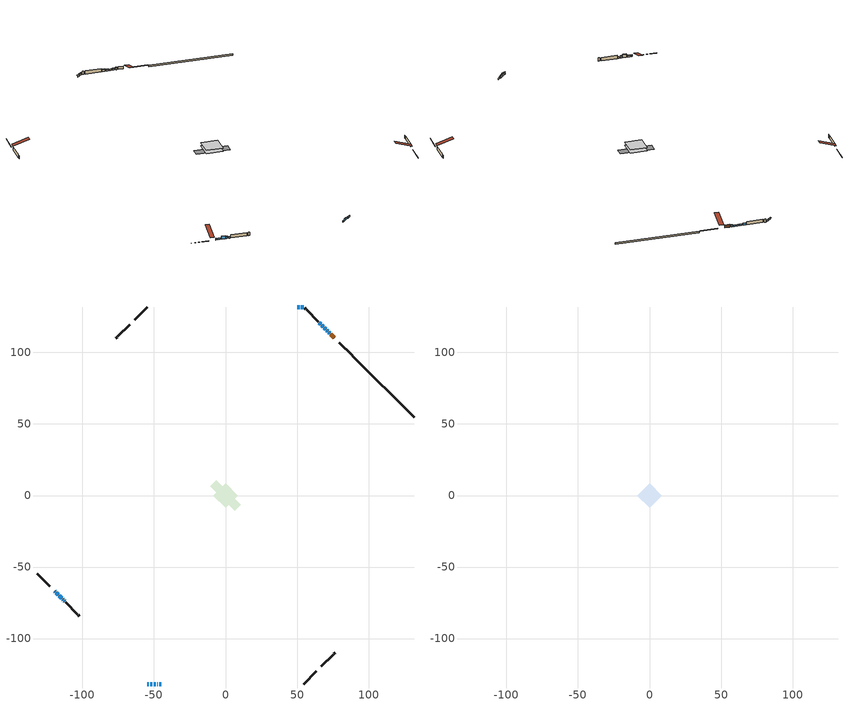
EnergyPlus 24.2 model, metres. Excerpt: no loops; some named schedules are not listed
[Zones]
conditioned space
 floor adiabatic (Floor2 construction): -8.37,0 0,8.37 8.37,0 0,-8.37 z0.59
 floor adiabatic (AdiabaticFloorConstruction): -8.65,0 0,8.65 8.65,0 0,-8.65 z0.59
 floor foundation (Slab1 construction): -10.67,6.61 -6.61,10.67 10.67,-6.61 6.61,-10.67 z-0.61
 wall outside (RimJoist1 construction): 54.57,-131.74 63.49,-122.82 / -131.74,-54.57 -122.82,-63.49 / -54.57,131.74 -63.49,122.82 / 88.41,97.9 79.49,106.83 z0.59:0.89
 wall outside (AdiabaticWallConstruction 1): 75.95,110.36 73.5,112.81 z0.59:2.62
 wall outside (AdiabaticWallConstruction): -119.28,-67.03 -118.9,-67.41 / 54.57,131.74 52.74,131.74 / 51.81,131.74 49.98,131.74 / -112.72,-73.6 -112.24,-74.07 / -46.28,-131.74 -44.92,-131.74 / 70.06,116.25 69.1,117.21 z0.59:1.81; 72.85,113.47 72.23,114.08 / -113.91,-72.4 -113.37,-72.94 z0.59:2.12; -54.57,-131.74 -53.65,-131.74 / -47.82,-131.74 -47.21,-131.74 z0.59:1.51; -118.24,-68.07 -116.95,-69.36 z0.59:1.61; -116.29,-70.02 -114.57,-71.74 z0.59:2.88; -52.73,-131.74 -51.2,-131.74 z0.59:2.42; -50.27,-131.74 -48.75,-131.74 / 66.71,119.6 65.42,120.9 z0.59:2.11; 71.58,114.73 70.72,115.6 z0.59:1.56; 68.44,117.87 67.36,118.95 z0.59:1.66
 wall outside (Wall1 construction): 67.03,-119.28 75.15,-111.16 / -111.58,-74.73 -103.46,-82.85 / -67.03,119.28 -75.15,111.16 / 64.76,121.55 56.64,129.67 z0.59:3.03
 wall outside (Wall2 construction): 75.81,-110.51 76.56,-109.75 / -102.8,-83.51 -102.05,-84.26 / -75.81,110.51 -76.56,109.75 / 55.98,130.33 55.23,131.09 z0.59:3.03
 wall foundation (FoundationWall1 construction): 131.74,54.57 89.07,97.24 z-0.61:0.59
 window (WindowConstruction 13): -119.28,-67.03 -118.9,-67.41 z0.59:1.81
 window (WindowConstruction 2): 72.85,113.47 72.24,114.08 z0.59:2.11
 window (WindowConstruction 3): -54.57,-131.74 -53.65,-131.74 z0.59:1.5
 window (WindowConstruction 4): -118.24,-68.07 -116.95,-69.36 z0.59:1.6
 window (WindowConstruction 5): -116.29,-70.02 -114.57,-71.74 z0.59:2.88
 window (WindowConstruction 6): -52.73,-131.74 -51.2,-131.74 z0.59:2.42
 window (WindowConstruction 7): -113.91,-72.4 -113.37,-72.94 z0.59:2.11
 window (WindowConstruction 8): -50.27,-131.74 -48.75,-131.74 z0.59:2.11
 window (WindowConstruction 9): 71.58,114.73 70.72,115.6 z0.59:1.56
 window (WindowConstruction 10): -47.82,-131.74 -47.21,-131.74 z0.59:1.5
 window (WindowConstruction 11): 54.57,131.74 52.74,131.74 z0.59:1.81
 window (WindowConstruction 12): 51.81,131.74 49.98,131.74 z0.59:1.81
 window (WindowConstruction 14): -112.71,-73.6 -112.24,-74.07 z0.59:1.81
 window (WindowConstruction 15): -46.28,-131.74 -44.92,-131.74 z0.59:1.81
 window (WindowConstruction 16): 70.06,116.25 69.1,117.21 z0.59:1.81
 window (WindowConstruction): 68.44,117.87 67.37,118.95 z0.59:1.66
 window (WindowConstruction 1): 66.71,119.6 65.42,120.9 z0.59:2.11
 door (Door): 75.95,110.36 73.5,112.81 z0.59:2.62
 ceiling adiabatic (AdiabaticFloorConstruction): 0,-8.65 8.65,0 0,8.65 -8.65,0 z0.59
attic - vented
 floor to conditioned space (Floor1 construction Reversed): -8.65,0 0,8.65 8.65,0 0,-8.65 z3.03
 roof outside (Roof1 construction): 66.37,-119.94,3.03 57.95,-111.52,7 55.73,-113.74,7 64.15,-122.16,3.03; -119.94,-66.37,3.03 -111.52,-57.95,7 -113.74,-55.73,7 -122.16,-64.15,3.03; -66.37,119.94,3.03 -57.95,111.52,7 -55.73,113.74,7 -64.15,122.16,3.03; 76.61,109.7,3.03 68.19,101.28,7 70.41,99.06,7 78.83,107.48,3.03
shading: 72.13,114.18 72.95,113.36 73.38,113.79 72.56,114.61 z2.26; -53.05,-131.74 -55.18,-131.74 -55.18,-132.35 -53.05,-132.35 z2.11; -116.84,-69.47 -118.35,-67.96 -118.78,-68.39 -117.27,-69.9 z1.75; -114.46,-71.85 -116.4,-69.91 -116.83,-70.34 -114.89,-72.28 z3.03; -51.05,-131.74 -52.88,-131.74 -52.88,-132.35 -51.05,-132.35 z2.57; -113.27,-73.05 -114.02,-72.3 -114.45,-72.73 -113.7,-73.48 z2.26; -48.6,-131.74 -50.42,-131.74 -50.42,-132.35 -48.6,-132.35 z2.26; 70.61,115.7 71.68,114.63 72.11,115.06 71.04,116.13 z1.71; -47.06,-131.74 -47.97,-131.74 -47.97,-132.35 -47.06,-132.35 z1.65; 52.59,131.74 54.72,131.74 54.72,132.35 52.59,132.35 z1.96; 49.83,131.74 51.96,131.74 51.96,132.35 49.83,132.35 z1.96; 67.26,119.05 68.55,117.76 68.98,118.19 67.69,119.48 z1.81; 65.31,121 66.81,119.5 67.25,119.93 65.74,121.43 z2.26
[Building]
Building 1: Terrain=Suburbs
[Site:Location]
Comox AP_BC: Latitude {deg}=49.72; Longitude {deg}=-124.9; Time Zone {hr}=-8; Elevation {m}=26; Keep Site Location Information=Yes
[Site:GroundTemperature:Shallow]
7.68431, 6.60511, 6.51868, 7.03082, 9.08677, 11.1331, 12.9072, 14.0311, 14.1265, 13.2125, 11.4836, 9.50004
[Site:WaterMainsTemperature]
Calculation Method=Schedule; Temperature Schedule=mains temperature schedule
[Material] Roughness=Rough; Thermal Absorptance=0.9
Name | Thickness {m} | Conductivity {W/m-K} | Density {kg/m3} | Specific Heat {J/kg-K} | Solar Absorptance | Visible Absorptance
asphalt or fiberglass shingles | 0.00635 | 0.162714 | 1121.4 | 1465.45 | 0.4 | 0.4
ceiling loosefill ins | 0.169333 | 0.0480833 | 16.02 | 1046.75 | 0.7 | 0.7
ceiling stud and cavity | 0.1397 | 0.163919 | 65.682 | 1177.47 | 0.7 | 0.7
concrete 4.0 in. | 0.1016 | 1.803125 | 2242.8 | 837.4 | 0.7 | 0.7
concrete 8.0 in. | 0.2032 | 1.803125 | 2242.8 | 837.4 | 0.7 | 0.7
door material | 0.04445 | 0.053851 | 512.64 | 1214.23 | 0.7 | 0.7
exterior vertical ins | 0.0181876 | 0.029427 | 32.04 | 1214.23 | 0.7 | 0.7
floor covering | 0.0127 | 9.015625 | 54.468 | 1339.84 | 0.6 | 0.6
floor covering 1 | 0.0127 | 0.0433444 | 54.468 | 1339.84 | 0.6 | 0.6
floor rigid ins; wall rigid ins 1 | 0.512978 | 0.029427 | 32.04 | 1214.23 | 0.7 | 0.7
floor stud and cavity | 0.0889 | 0.340671 | 50.32683 | 1063.81 | 0.7 | 0.7
floor stud and cavity 1 | 0.1397 | 1.75129 | 37.0049 | 1207.88 | 0.7 | 0.7
furniture material conditioned space 1 | 0.1524 | 0.115458 | 640.8 | 1214.23 | 0.6 | 0.6
gypsum board | 0.0127 | 0.160291 | 801 | 837.4 | 0.6 | 0.6
gypsum board 1 | 0.0127 | 0.160291 | 801 | 837.4 | 0.7 | 0.7
osb sheathing 0.5 in. | 0.0127 | 0.115458 | 512.64 | 1214.23 | 0.7 | 0.7
osb sheathing 0.75 in. | 0.01905 | 0.115458 | 512.64 | 1214.23 | 0.7 | 0.7
rim joist stud and cavity | 0.0508 | 0.104357 | 50.32683 | 1063.81 | 0.6 | 0.6
wall rigid ins | 0.051816 | 0.029427 | 32.04 | 1214.23 | 0.7 | 0.7
wall stud and cavity | 0.1397 | 0.212138 | 139.0536 | 1170.24 | 0.7 | 0.7
wall stud and cavity 1 | 0.1397 | 0.286428 | 139.0536 | 1170.24 | 0.7 | 0.7
wall stud and cavity 2 | 0.0889 | 0.380278 | 52.3479 | 1209.89 | 0.7 | 0.7
wall stud and cavity 3 | 0.0889 | 0.391764 | 83.0341 | 1211.67 | 0.7 | 0.7
wood siding | 0.0254 | 0.102417 | 544.68 | 1172.36 | 0.4 | 0.4
wood siding 1; wood siding 2; wood siding 3 | 0.0254 | 0.102417 | 544.68 | 1172.36 | 0.7 | 0.7
[WindowMaterial:SimpleGlazingSystem]
Name | U-Factor {W/m2-K} | Solar Heat Gain Coefficient
WindowMaterial | 2.2553 | 0.54
WindowMaterial 1 | 2.28596 | 0.53
WindowMaterial 10 | 2.51365 | 0.43
WindowMaterial 11 | 2.19795 | 0.58
WindowMaterial 12 | 3.95416 | 0.61
WindowMaterial 13 | 5.67175 | 0.55
WindowMaterial 14 | 4.09157 | 0.66
WindowMaterial 15 | 4.15402 | 0.66
WindowMaterial 2 | 2.092343 | 0.61
WindowMaterial 3 | 2.14969 | 0.59
WindowMaterial 4 | 2.04465 | 0.63
WindowMaterial 5 | 1.922003 | 0.66
WindowMaterial 6 | 2.10313 | 0.61
WindowMaterial 7 | 2.11903 | 0.61
WindowMaterial 8 | 2.0049 | 0.64
WindowMaterial 9 | 2.33139 | 0.51
[Construction]
AdiabaticFloorConstruction: floor stud and cavity 1, floor rigid ins, osb sheathing 0.75 in., floor covering 1
AdiabaticWallConstruction: wood siding 2, wall rigid ins 1, wall stud and cavity 2, gypsum board
AdiabaticWallConstruction 1: wood siding 3, wall rigid ins 1, wall stud and cavity 2, gypsum board
Door: door material
Floor1 construction Reversed: gypsum board, ceiling stud and cavity, ceiling loosefill ins
Floor2 construction: floor stud and cavity, floor covering
FoundationWall1 construction: concrete 8.0 in., gypsum board 1
furniture construction conditioned space 1: furniture material conditioned space 1
PartitionWallConstruction: gypsum board, wall stud and cavity 3, gypsum board
RimJoist1 construction: wood siding 1, rim joist stud and cavity
Roof1 construction: asphalt or fiberglass shingles
Slab1 construction: concrete 4.0 in.
Wall1 construction: wood siding, wall rigid ins, osb sheathing 0.5 in., wall stud and cavity, gypsum board
Wall2 construction: wood siding, wall rigid ins, osb sheathing 0.5 in., wall stud and cavity 1, gypsum board
WindowConstruction: WindowMaterial
WindowConstruction 1: WindowMaterial 1
WindowConstruction 10: WindowMaterial 10
WindowConstruction 11: WindowMaterial 11
WindowConstruction 12: WindowMaterial 12
WindowConstruction 13: WindowMaterial 13
WindowConstruction 14: WindowMaterial 14
WindowConstruction 15; WindowConstruction 16: WindowMaterial 15
WindowConstruction 2: WindowMaterial 2
WindowConstruction 3: WindowMaterial 3
WindowConstruction 4: WindowMaterial 4
WindowConstruction 5: WindowMaterial 5
WindowConstruction 6: WindowMaterial 6
WindowConstruction 7: WindowMaterial 7
WindowConstruction 8: WindowMaterial 8
WindowConstruction 9: WindowMaterial 9
[Zone] Multiplier=1; Part of Total Floor Area=Yes
Name | Volume {m3}
attic - vented | 96.4085
conditioned space | 629.5
[Space]
Name | Zone | Volume {m3}
attic - vented 1 | attic - vented | 96.4085
conditioned space 1 | conditioned space | 629.5
[ZoneInfiltration:EffectiveLeakageArea]
infil attic - vented 1: Zone or Space=attic - vented 1; Schedule=Always On Discrete; Effective Air Leakage Area {cm2}=6410.14; Stack Coefficient=0.000276112; Wind Coefficient=1.1227e-05
[ZoneMixing]
whole house fan mix: Zone or Space=attic - vented; Schedule=Always On Continuous; Design Flow Rate Calculation Method=Flow/Zone; Design Flow Rate {m3/s}=0; Source Zone or Space=conditioned space
[SurfaceProperty:ExposedFoundationPerimeter]
Slab1: Exposed Perimeter Calculation Method=TotalExposedPerimeter; Total Exposed Perimeter {m}=60.351
[InternalMass] Zone or ZoneList=conditioned space; Space or SpaceList=conditioned space 1
Name | Construction | Surface Area {m2}
furniture mass conditioned space 1 | furniture construction conditioned space 1 | 171.992
partition wall mass | PartitionWallConstruction | 289.79
[Lights]
interior lighting: Zone or ZoneList or Space or SpaceList=conditioned space 1; Schedule=interior lighting schedule; Design Level Calculation Method=LightingLevel; Lighting Level {W}=343.2; Return Air Fraction=0; Fraction Radiant=0.6; Fraction Visible=0.2; Fraction Replaceable=1
[People]
occupants: Zone or ZoneList or Space or SpaceList=conditioned space 1; Number of People Schedule=occupants schedule; Number of People Calculation Method=People; Number of People=3; Fraction Radiant=0.314171; Sensible Heat Fraction=0.56303; Activity Level Schedule=occupants activity schedule; Carbon Dioxide Generation Rate {m3/s-W}=0; Enable ASHRAE 55 Comfort Warnings=No; Mean Radiant Temperature Calculation Type=EnclosureAveraged
[ElectricEquipment] Zone or ZoneList or Space or SpaceList=conditioned space 1; Design Level Calculation Method=EquipmentLevel
Name | Schedule | Design Level {W} | Fraction Latent | Fraction Radiant | Fraction Lost
clothes dryer | clothes dryer schedule | 140.772 | 0.015 | 0.081 | 0.85
clothes washer | clothes washer schedule | 32.1985 | 0.03 | 0.162 | 0.7
cooking range | cooking range schedule | 215.147 | 0.08 | 0.432 | 0.2
dishwasher | dishwasher schedule | 66.8632 | 0.3 | 0.18 | 0.4
fridge | fridge schedule | 72.9452 | 0 | 0.6 | 0
mech vent bath fan 0 | mech vent bath fan 0 schedule | 50.2 | 0 | 0 | 1
mech vent bath fan 1 | mech vent bath fan 1 schedule | 50.2 | 0 | 0 | 1
mech vent house fan | mech vent house fan schedule | 0 | 0 | 0 | 1
mech vent house fan cfis | mech vent house fan cfis schedule | 0 | 0 | 0 | 0
mech vent range fan 0 | mech vent range fan 0 schedule | 57 | 0 | 0 | 1
misc plug loads | misc plug loads schedule | 494.7 | 0.045 | 0.513 | 0.1
whole house fan | Always On Discrete | 0 | 0 | 0 | 1
[OtherEquipment] Zone or ZoneList or Space or SpaceList=conditioned space 1; Design Level Calculation Method=EquipmentLevel
Name | Fuel Type | Schedule | Design Level {W} | Fraction Latent | Fraction Radiant | Fraction Lost
clothes dryer 1 | Electricity | clothes dryer schedule | 0 | 0.015 | 0.081 | 0.85
cooking range 1 | Electricity | cooking range schedule | 0 | 0.08 | 0.432 | 0.2
general water use latent | None | general water use schedule | 62.594 | 1 | 0 | 0
general water use sensible | None | general water use schedule | -61.6891 | 0 | 0.6 | 0
mech vent house fan latent load | None | Always On Discrete | 0 | 1 | 0 | 0
mech vent house fan sensible load | None | Always On Discrete | 0 | 0 | 0 | 0
water heater energy adjustment1 | Electricity | Always On Discrete | 0.01 | 0 | 0 | 1
[ZoneInfiltration:DesignFlowRate] Zone or ZoneList or Space or SpaceList=conditioned space 1; Schedule=Always On Discrete; Design Flow Rate Calculation Method=Flow/Zone; Design Flow Rate {m3/s}=0
infil flow; natural vent flow; whole house fan flow
[ZoneControl:Thermostat]
conditioned space Thermostat: Zone or ZoneList=conditioned space; Control Type Schedule=conditioned space Thermostat Schedule; Control 1=conditioned space temperature setpoint; Temperature Difference Between Cutout And Setpoint {deltaC}=0
[ThermostatSetpoint:DualSetpoint]
conditioned space temperature setpoint: Heating Setpoint Temperature Schedule=heating setpoint; Cooling Setpoint Temperature Schedule=cooling setpoint
[Zone equipment]
conditioned space: electric baseboard
[Foundation:Kiva]
Foundation Kiva 1: Initial Indoor Air Temperature {C}=18; Wall Height Above Grade {m}=0.590001; Wall Depth Below Slab {m}=0.2032; Custom Block Material Name 1=exterior vertical ins; Custom Block Depth 1 {m}=1.2; Custom Block X Position 1 {m}=0.2159; Custom Block Z Position 1 {m}=0
[Foundation:Kiva:Settings]
Soil Conductivity {W/m-K}=0.849921; Soil Density {kg/m3}=1842.3; Soil Specific Heat {J/kg-K}=418.7; Ground Solar Absorptivity=0.9; Ground Thermal Absorptivity=0.9; Ground Surface Roughness {m}=0.03; Far-Field Width {m}=40; Deep-Ground Boundary Condition=ZeroFlux; Deep-Ground Depth {m}=40; Minimum Cell Dimension {m}=0.2; Maximum Cell Growth Coefficient=3; Simulation Timestep=Timestep
[Exterior:Lights]
exterior lighting: Schedule=exterior lighting schedule; Design Level {W}=75.6
[EnergyManagementSystem:Sensor] Output:Variable or Output:Meter Index Key=conditioned space
Name | Output:Variable or Output:Meter
conditioned_space_clg_unmet_s | Zone Cooling Setpoint Not Met Time
conditioned_space_htg_unmet_s | Zone Heating Setpoint Not Met Time
fridge_tin_s; tin_s; tin_s_1 | Zone Mean Air Temperature
tout_s | Zone Outdoor Air Drybulb Temperature
win_s | Zone Air Humidity Ratio
[Schedule:Constant]
Name | Hourly Value
Always On Continuous; mech vent house fan schedule; mech vent house fan cfis schedule; Always On Discrete | 1
occupants activity schedule | 117.228
fridge schedule | 0
[Schedule:Week:Daily]
interior lighting schedule Week Rule - Jan1-Jan27: interior lighting schedule day, interior lighting schedule day, interior lighting schedule day, interior lighting schedule day, interior lighting schedule day, interior lighting schedule day, interior lighting schedule day, interior lighting schedule default day, interior lighting schedule default day, interior lighting schedule default day, interior lighting schedule default day, interior lighting schedule default day
interior lighting schedule Week Rule - Jan28-Feb3: interior lighting schedule day, interior lighting schedule day, interior lighting schedule day, interior lighting schedule day, interior lighting schedule day 1, interior lighting schedule day 1, interior lighting schedule day 1, interior lighting schedule default day, interior lighting schedule default day, interior lighting schedule default day, interior lighting schedule default day, interior lighting schedule default day
interior lighting schedule Week Rule - Feb4-Feb24: interior lighting schedule day 1, interior lighting schedule day 1, interior lighting schedule day 1, interior lighting schedule day 1, interior lighting schedule day 1, interior lighting schedule day 1, interior lighting schedule day 1, interior lighting schedule default day, interior lighting schedule default day, interior lighting schedule default day, interior lighting schedule default day, interior lighting schedule default day
interior lighting schedule Week Rule - Feb25-Mar3: interior lighting schedule day 1, interior lighting schedule day 1, interior lighting schedule day 1, interior lighting schedule day 1, interior lighting schedule day 2, interior lighting schedule day 2, interior lighting schedule day 2, interior lighting schedule default day, interior lighting schedule default day, interior lighting schedule default day, interior lighting schedule default day, interior lighting schedule default day
interior lighting schedule Week Rule - Mar4-Mar31: interior lighting schedule day 2, interior lighting schedule day 2, interior lighting schedule day 2, interior lighting schedule day 2, interior lighting schedule day 2, interior lighting schedule day 2, interior lighting schedule day 2, interior lighting schedule default day, interior lighting schedule default day, interior lighting schedule default day, interior lighting schedule default day, interior lighting schedule default day
interior lighting schedule Week Rule - Apr1-Apr28: interior lighting schedule day 3, interior lighting schedule day 3, interior lighting schedule day 3, interior lighting schedule day 3, interior lighting schedule day 3, interior lighting schedule day 3, interior lighting schedule day 3, interior lighting schedule default day, interior lighting schedule default day, interior lighting schedule default day, interior lighting schedule default day, interior lighting schedule default day
interior lighting schedule Week Rule - Apr29-May5: interior lighting schedule day 3, interior lighting schedule day 3, interior lighting schedule day 4, interior lighting schedule day 4, interior lighting schedule day 4, interior lighting schedule day 4, interior lighting schedule day 4, interior lighting schedule default day, interior lighting schedule default day, interior lighting schedule default day, interior lighting schedule default day, interior lighting schedule default day
interior lighting schedule Week Rule - May6-May26: interior lighting schedule day 4, interior lighting schedule day 4, interior lighting schedule day 4, interior lighting schedule day 4, interior lighting schedule day 4, interior lighting schedule day 4, interior lighting schedule day 4, interior lighting schedule default day, interior lighting schedule default day, interior lighting schedule default day, interior lighting schedule default day, interior lighting schedule default day
interior lighting schedule Week Rule - May27-Jun2: interior lighting schedule day 4, interior lighting schedule day 4, interior lighting schedule day 4, interior lighting schedule day 4, interior lighting schedule day 4, interior lighting schedule day 5, interior lighting schedule day 5, interior lighting schedule default day, interior lighting schedule default day, interior lighting schedule default day, interior lighting schedule default day, interior lighting schedule default day
interior lighting schedule Week Rule - Jun3-Jun30: interior lighting schedule day 5, interior lighting schedule day 5, interior lighting schedule day 5, interior lighting schedule day 5, interior lighting schedule day 5, interior lighting schedule day 5, interior lighting schedule day 5, interior lighting schedule default day, interior lighting schedule default day, interior lighting schedule default day, interior lighting schedule default day, interior lighting schedule default day
interior lighting schedule Week Rule - Jul1-Jul28: interior lighting schedule day 6, interior lighting schedule day 6, interior lighting schedule day 6, interior lighting schedule day 6, interior lighting schedule day 6, interior lighting schedule day 6, interior lighting schedule day 6, interior lighting schedule default day, interior lighting schedule default day, interior lighting schedule default day, interior lighting schedule default day, interior lighting schedule default day
interior lighting schedule Week Rule - Jul29-Aug4: interior lighting schedule day 6, interior lighting schedule day 6, interior lighting schedule day 6, interior lighting schedule day 7, interior lighting schedule day 7, interior lighting schedule day 7, interior lighting schedule day 7, interior lighting schedule default day, interior lighting schedule default day, interior lighting schedule default day, interior lighting schedule default day, interior lighting schedule default day
interior lighting schedule Week Rule - Aug5-Aug25: interior lighting schedule day 7, interior lighting schedule day 7, interior lighting schedule day 7, interior lighting schedule day 7, interior lighting schedule day 7, interior lighting schedule day 7, interior lighting schedule day 7, interior lighting schedule default day, interior lighting schedule default day, interior lighting schedule default day, interior lighting schedule default day, interior lighting schedule default day
interior lighting schedule Week Rule - Aug26-Sep1: interior lighting schedule day 7, interior lighting schedule day 7, interior lighting schedule day 7, interior lighting schedule day 7, interior lighting schedule day 7, interior lighting schedule day 7, interior lighting schedule day 8, interior lighting schedule default day, interior lighting schedule default day, interior lighting schedule default day, interior lighting schedule default day, interior lighting schedule default day
interior lighting schedule Week Rule - Sep2-Sep29: interior lighting schedule day 8, interior lighting schedule day 8, interior lighting schedule day 8, interior lighting schedule day 8, interior lighting schedule day 8, interior lighting schedule day 8, interior lighting schedule day 8, interior lighting schedule default day, interior lighting schedule default day, interior lighting schedule default day, interior lighting schedule default day, interior lighting schedule default day
interior lighting schedule Week Rule - Sep30-Oct6: interior lighting schedule day 8, interior lighting schedule day 9, interior lighting schedule day 9, interior lighting schedule day 9, interior lighting schedule day 9, interior lighting schedule day 9, interior lighting schedule day 9, interior lighting schedule default day, interior lighting schedule default day, interior lighting schedule default day, interior lighting schedule default day, interior lighting schedule default day
interior lighting schedule Week Rule - Oct7-Oct27: interior lighting schedule day 9, interior lighting schedule day 9, interior lighting schedule day 9, interior lighting schedule day 9, interior lighting schedule day 9, interior lighting schedule day 9, interior lighting schedule day 9, interior lighting schedule default day, interior lighting schedule default day, interior lighting schedule default day, interior lighting schedule default day, interior lighting schedule default day
interior lighting schedule Week Rule - Oct28-Nov3: interior lighting schedule day 9, interior lighting schedule day 9, interior lighting schedule day 9, interior lighting schedule day 9, interior lighting schedule day 10, interior lighting schedule day 10, interior lighting schedule day 10, interior lighting schedule default day, interior lighting schedule default day, interior lighting schedule default day, interior lighting schedule default day, interior lighting schedule default day
interior lighting schedule Week Rule - Nov4-Nov24: interior lighting schedule day 10, interior lighting schedule day 10, interior lighting schedule day 10, interior lighting schedule day 10, interior lighting schedule day 10, interior lighting schedule day 10, interior lighting schedule day 10, interior lighting schedule default day, interior lighting schedule default day, interior lighting schedule default day, interior lighting schedule default day, interior lighting schedule default day
interior lighting schedule Week Rule - Nov25-Dec1: interior lighting schedule day 10, interior lighting schedule day 10, interior lighting schedule day 10, interior lighting schedule day 10, interior lighting schedule day 10, interior lighting schedule day 10, interior lighting schedule day 11, interior lighting schedule default day, interior lighting schedule default day, interior lighting schedule default day, interior lighting schedule default day, interior lighting schedule default day
interior lighting schedule Week Rule - Dec2-Dec31: interior lighting schedule day 11, interior lighting schedule day 11, interior lighting schedule day 11, interior lighting schedule day 11, interior lighting schedule day 11, interior lighting schedule day 11, interior lighting schedule day 11, interior lighting schedule default day, interior lighting schedule default day, interior lighting schedule default day, interior lighting schedule default day, interior lighting schedule default day
occupants schedule Week Rule - Jan1-Dec31: occupants schedule day, occupants schedule day, occupants schedule day, occupants schedule day, occupants schedule day, occupants schedule day, occupants schedule day, occupants schedule default day, occupants schedule default day, occupants schedule default day, occupants schedule default day, occupants schedule default day
clothes dryer schedule Week Rule - Jan1-Dec31: clothes dryer schedule day, clothes dryer schedule day, clothes dryer schedule day, clothes dryer schedule day, clothes dryer schedule day, clothes dryer schedule day, clothes dryer schedule day, clothes dryer schedule default day, clothes dryer schedule default day, clothes dryer schedule default day, clothes dryer schedule default day, clothes dryer schedule default day
clothes washer schedule Week Rule - Jan1-Dec31: clothes washer schedule day, clothes washer schedule day, clothes washer schedule day, clothes washer schedule day, clothes washer schedule day, clothes washer schedule day, clothes washer schedule day, clothes washer schedule default day, clothes washer schedule default day, clothes washer schedule default day, clothes washer schedule default day, clothes washer schedule default day
cooking range schedule Week Rule - Jan1-Dec31: cooking range schedule day, cooking range schedule day, cooking range schedule day, cooking range schedule day, cooking range schedule day, cooking range schedule day, cooking range schedule day, cooking range schedule default day, cooking range schedule default day, cooking range schedule default day, cooking range schedule default day, cooking range schedule default day
dishwasher schedule Week Rule - Jan1-Dec31: dishwasher schedule day, dishwasher schedule day, dishwasher schedule day, dishwasher schedule day, dishwasher schedule day, dishwasher schedule day, dishwasher schedule day, dishwasher schedule default day, dishwasher schedule default day, dishwasher schedule default day, dishwasher schedule default day, dishwasher schedule default day
mech vent bath fan 0 schedule Week Rule - Jan1-Dec31: mech vent bath fan 0 schedule day, mech vent bath fan 0 schedule day, mech vent bath fan 0 schedule day, mech vent bath fan 0 schedule day, mech vent bath fan 0 schedule day, mech vent bath fan 0 schedule day, mech vent bath fan 0 schedule day, mech vent bath fan 0 schedule default day, mech vent bath fan 0 schedule default day, mech vent bath fan 0 schedule default day, mech vent bath fan 0 schedule default day, mech vent bath fan 0 schedule default day
mech vent bath fan 1 schedule Week Rule - Jan1-Dec31: mech vent bath fan 1 schedule day, mech vent bath fan 1 schedule day, mech vent bath fan 1 schedule day, mech vent bath fan 1 schedule day, mech vent bath fan 1 schedule day, mech vent bath fan 1 schedule day, mech vent bath fan 1 schedule day, mech vent bath fan 1 schedule default day, mech vent bath fan 1 schedule default day, mech vent bath fan 1 schedule default day, mech vent bath fan 1 schedule default day, mech vent bath fan 1 schedule default day
mech vent range fan 0 schedule Week Rule - Jan1-Dec31: mech vent range fan 0 schedule day, mech vent range fan 0 schedule day, mech vent range fan 0 schedule day, mech vent range fan 0 schedule day, mech vent range fan 0 schedule day, mech vent range fan 0 schedule day, mech vent range fan 0 schedule day, mech vent range fan 0 schedule default day, mech vent range fan 0 schedule default day, mech vent range fan 0 schedule default day, mech vent range fan 0 schedule default day, mech vent range fan 0 schedule default day
misc plug loads schedule Week Rule - Jan1-Dec31: misc plug loads schedule day, misc plug loads schedule day, misc plug loads schedule day, misc plug loads schedule day, misc plug loads schedule day, misc plug loads schedule day, misc plug loads schedule day, misc plug loads schedule default day, misc plug loads schedule default day, misc plug loads schedule default day, misc plug loads schedule default day, misc plug loads schedule default day
general water use schedule Week Rule - Jan1-Dec31: general water use schedule day, general water use schedule day, general water use schedule day, general water use schedule day, general water use schedule day, general water use schedule day, general water use schedule day, general water use schedule default day, general water use schedule default day, general water use schedule default day, general water use schedule default day, general water use schedule default day
exterior lighting schedule Week Rule - Jan1-Jan27: exterior lighting schedule day, exterior lighting schedule day, exterior lighting schedule day, exterior lighting schedule day, exterior lighting schedule day, exterior lighting schedule day, exterior lighting schedule day, exterior lighting schedule default day, exterior lighting schedule default day, exterior lighting schedule default day, exterior lighting schedule default day, exterior lighting schedule default day
exterior lighting schedule Week Rule - Jan28-Feb3: exterior lighting schedule day, exterior lighting schedule day, exterior lighting schedule day, exterior lighting schedule day, exterior lighting schedule day 1, exterior lighting schedule day 1, exterior lighting schedule day 1, exterior lighting schedule default day, exterior lighting schedule default day, exterior lighting schedule default day, exterior lighting schedule default day, exterior lighting schedule default day
exterior lighting schedule Week Rule - Feb4-Feb24: exterior lighting schedule day 1, exterior lighting schedule day 1, exterior lighting schedule day 1, exterior lighting schedule day 1, exterior lighting schedule day 1, exterior lighting schedule day 1, exterior lighting schedule day 1, exterior lighting schedule default day, exterior lighting schedule default day, exterior lighting schedule default day, exterior lighting schedule default day, exterior lighting schedule default day
exterior lighting schedule Week Rule - Feb25-Mar3: exterior lighting schedule day 1, exterior lighting schedule day 1, exterior lighting schedule day 1, exterior lighting schedule day 1, exterior lighting schedule day 2, exterior lighting schedule day 2, exterior lighting schedule day 2, exterior lighting schedule default day, exterior lighting schedule default day, exterior lighting schedule default day, exterior lighting schedule default day, exterior lighting schedule default day
exterior lighting schedule Week Rule - Mar4-Mar31: exterior lighting schedule day 2, exterior lighting schedule day 2, exterior lighting schedule day 2, exterior lighting schedule day 2, exterior lighting schedule day 2, exterior lighting schedule day 2, exterior lighting schedule day 2, exterior lighting schedule default day, exterior lighting schedule default day, exterior lighting schedule default day, exterior lighting schedule default day, exterior lighting schedule default day
exterior lighting schedule Week Rule - Apr1-Apr28: exterior lighting schedule day 3, exterior lighting schedule day 3, exterior lighting schedule day 3, exterior lighting schedule day 3, exterior lighting schedule day 3, exterior lighting schedule day 3, exterior lighting schedule day 3, exterior lighting schedule default day, exterior lighting schedule default day, exterior lighting schedule default day, exterior lighting schedule default day, exterior lighting schedule default day
exterior lighting schedule Week Rule - Apr29-May5: exterior lighting schedule day 3, exterior lighting schedule day 3, exterior lighting schedule day 4, exterior lighting schedule day 4, exterior lighting schedule day 4, exterior lighting schedule day 4, exterior lighting schedule day 4, exterior lighting schedule default day, exterior lighting schedule default day, exterior lighting schedule default day, exterior lighting schedule default day, exterior lighting schedule default day
exterior lighting schedule Week Rule - May6-May26: exterior lighting schedule day 4, exterior lighting schedule day 4, exterior lighting schedule day 4, exterior lighting schedule day 4, exterior lighting schedule day 4, exterior lighting schedule day 4, exterior lighting schedule day 4, exterior lighting schedule default day, exterior lighting schedule default day, exterior lighting schedule default day, exterior lighting schedule default day, exterior lighting schedule default day
exterior lighting schedule Week Rule - May27-Jun2: exterior lighting schedule day 4, exterior lighting schedule day 4, exterior lighting schedule day 4, exterior lighting schedule day 4, exterior lighting schedule day 4, exterior lighting schedule day 5, exterior lighting schedule day 5, exterior lighting schedule default day, exterior lighting schedule default day, exterior lighting schedule default day, exterior lighting schedule default day, exterior lighting schedule default day
exterior lighting schedule Week Rule - Jun3-Jun30: exterior lighting schedule day 5, exterior lighting schedule day 5, exterior lighting schedule day 5, exterior lighting schedule day 5, exterior lighting schedule day 5, exterior lighting schedule day 5, exterior lighting schedule day 5, exterior lighting schedule default day, exterior lighting schedule default day, exterior lighting schedule default day, exterior lighting schedule default day, exterior lighting schedule default day
[Schedule:Year]
interior lighting schedule: interior lighting schedule Week Rule - Jan1-Jan27, 1, 1, 1, 27, interior lighting schedule Week Rule - Jan28-Feb3, 1, 28, 2, 3, interior lighting schedule Week Rule - Feb4-Feb24, 2, 4, 2, 24, interior lighting schedule Week Rule - Feb25-Mar3, 2, 25, 3, 3, interior lighting schedule Week Rule - Mar4-Mar31, 3, 4, 3, 31, interior lighting schedule Week Rule - Apr1-Apr28, 4, 1, 4, 28, interior lighting schedule Week Rule - Apr29-May5, 4, 29, 5, 5, interior lighting schedule Week Rule - May6-May26, 5, 6, 5, 26, interior lighting schedule Week Rule - May27-Jun2, 5, 27, 6, 2, interior lighting schedule Week Rule - Jun3-Jun30, 6, 3, 6, 30, interior lighting schedule Week Rule - Jul1-Jul28, 7, 1, 7, 28, interior lighting schedule Week Rule - Jul29-Aug4, 7, 29, 8, 4, interior lighting schedule Week Rule - Aug5-Aug25, 8, 5, 8, 25, interior lighting schedule Week Rule - Aug26-Sep1, 8, 26, 9, 1, interior lighting schedule Week Rule - Sep2-Sep29, 9, 2, 9, 29, interior lighting schedule Week Rule - Sep30-Oct6, 9, 30, 10, 6, interior lighting schedule Week Rule - Oct7-Oct27, 10, 7, 10, 27, interior lighting schedule Week Rule - Oct28-Nov3, 10, 28, 11, 3, interior lighting schedule Week Rule - Nov4-Nov24, 11, 4, 11, 24, interior lighting schedule Week Rule - Nov25-Dec1, 11, 25, 12, 1, interior lighting schedule Week Rule - Dec2-Dec31, 12, 2, 12, 31
occupants schedule: occupants schedule Week Rule - Jan1-Dec31, 1, 1, 12, 31
clothes dryer schedule: clothes dryer schedule Week Rule - Jan1-Dec31, 1, 1, 12, 31
clothes washer schedule: clothes washer schedule Week Rule - Jan1-Dec31, 1, 1, 12, 31
cooking range schedule: cooking range schedule Week Rule - Jan1-Dec31, 1, 1, 12, 31
dishwasher schedule: dishwasher schedule Week Rule - Jan1-Dec31, 1, 1, 12, 31
mech vent bath fan 0 schedule: mech vent bath fan 0 schedule Week Rule - Jan1-Dec31, 1, 1, 12, 31
mech vent bath fan 1 schedule: mech vent bath fan 1 schedule Week Rule - Jan1-Dec31, 1, 1, 12, 31
mech vent range fan 0 schedule: mech vent range fan 0 schedule Week Rule - Jan1-Dec31, 1, 1, 12, 31
misc plug loads schedule: misc plug loads schedule Week Rule - Jan1-Dec31, 1, 1, 12, 31
general water use schedule: general water use schedule Week Rule - Jan1-Dec31, 1, 1, 12, 31
exterior lighting schedule: exterior lighting schedule Week Rule - Jan1-Jan27, 1, 1, 1, 27, exterior lighting schedule Week Rule - Jan28-Feb3, 1, 28, 2, 3, exterior lighting schedule Week Rule - Feb4-Feb24, 2, 4, 2, 24, exterior lighting schedule Week Rule - Feb25-Mar3, 2, 25, 3, 3, exterior lighting schedule Week Rule - Mar4-Mar31, 3, 4, 3, 31, exterior lighting schedule Week Rule - Apr1-Apr28, 4, 1, 4, 28, exterior lighting schedule Week Rule - Apr29-May5, 4, 29, 5, 5, exterior lighting schedule Week Rule - May6-May26, 5, 6, 5, 26, exterior lighting schedule Week Rule - May27-Jun2, 5, 27, 6, 2, exterior lighting schedule Week Rule - Jun3-Jun30, 6, 3, 6, 30, exterior lighting schedule Week Rule - Jul1-Jul28, 7, 1, 7, 28, exterior lighting schedule Week Rule - Jul29-Aug4, 7, 29, 8, 4, exterior lighting schedule Week Rule - Aug5-Aug25, 8, 5, 8, 25, exterior lighting schedule Week Rule - Aug26-Sep1, 8, 26, 9, 1, exterior lighting schedule Week Rule - Sep2-Sep29, 9, 2, 9, 29, exterior lighting schedule Week Rule - Sep30-Oct6, 9, 30, 10, 6, exterior lighting schedule Week Rule - Oct7-Oct27, 10, 7, 10, 27, exterior lighting schedule Week Rule - Oct28-Nov3, 10, 28, 11, 3, exterior lighting schedule Week Rule - Nov4-Nov24, 11, 4, 11, 24, exterior lighting schedule Week Rule - Nov25-Dec1, 11, 25, 12, 1, exterior lighting schedule Week Rule - Dec2-Dec31, 12, 2, 12, 31
[Schedule:Compact]
conditioned space Thermostat Schedule: Through: 12/31, For: AllDays, Until: 24:00, 4
mains temperature schedule: Through: 01/01, For: AllDays, Until: 24:00, 11.0622, Through: 01/02, For: AllDays, Until: 24:00, 11.025, Through: 01/03, For: AllDays, Until: 24:00, 10.9883, Through: 01/04, For: AllDays, Until: 24:00, 10.9522, Through: 01/05, For: AllDays, Until: 24:00, 10.9172, Through: 01/06, For: AllDays, Until: 24:00, 10.8828, Through: 01/07, For: AllDays, Until: 24:00, 10.8494, Through: 01/08, For: AllDays, Until: 24:00, 10.8167, Through: 01/09, For: AllDays, Until: 24:00, 10.7844, Through: 01/10, For: AllDays, Until: 24:00, 10.7533, Through: 01/11, For: AllDays, Until: 24:00, 10.7228, Through: 01/12, For: AllDays, Until: 24:00, 10.6933, Through: 01/13, For: AllDays, Until: 24:00, 10.6644, Through: 01/14, For: AllDays, Until: 24:00, 10.6367, Through: 01/15, For: AllDays, Until: 24:00, 10.6094, Through: 01/16, For: AllDays, Until: 24:00, 10.5833, Through: 01/17, For: AllDays, Until: 24:00, 10.5578, Through: 01/18, For: AllDays, Until: 24:00, 10.5333, Through: 01/19, For: AllDays, Until: 24:00, 10.51, Through: 01/20, For: AllDays, Until: 24:00, 10.4872, Through: 01/21, For: AllDays, Until: 24:00, 10.465, Through: 01/22, For: AllDays, Until: 24:00, 10.4439, Through: 01/23, For: AllDays, Until: 24:00, 10.4239, Through: 01/24, For: AllDays, Until: 24:00, 10.405, Through: 01/25, For: AllDays, Until: 24:00, 10.3867, Through: 01/26, For: AllDays, Until: 24:00, 10.3694, Through: 01/27, For: AllDays, Until: 24:00, 10.3528, Through: 01/28, For: AllDays, Until: 24:00, 10.3372, Through: 01/29, For: AllDays, Until: 24:00, 10.3228, Through: 01/30, For: AllDays, Until: 24:00, 10.3094, Through: 01/31, For: AllDays, Until: 24:00, 10.2967, Through: 02/01, For: AllDays, Until: 24:00, 10.285, Through: 02/02, For: AllDays, Until: 24:00, 10.2739, Through: 02/03, For: AllDays, Until: 24:00, 10.2644, Through: 02/04, For: AllDays, Until: 24:00, 10.2556, Through: 02/05, For: AllDays, Until: 24:00, 10.2472, Through: 02/06, For: AllDays, Until: 24:00, 10.2406, Through: 02/07, For: AllDays, Until: 24:00, 10.2344, Through: 02/08, For: AllDays, Until: 24:00, 10.2294, Through: 02/09, For: AllDays, Until: 24:00, 10.225, Through: 02/10, For: AllDays, Until: 24:00, 10.2222, Through: 02/11, For: AllDays, Until: 24:00, 10.22, Through: 02/12, For: AllDays, Until: 24:00, 10.2189, Through: 02/13, For: AllDays, Until: 24:00, 10.2183, Through: 02/14, For: AllDays, Until: 24:00, 10.2194, Through: 02/15, For: AllDays, Until: 24:00, 10.2211, Through: 02/16, For: AllDays, Until: 24:00, 10.2239, Through: 02/17, For: AllDays, Until: 24:00, 10.2272, Through: 02/18, For: AllDays, Until: 24:00, 10.2322, Through: 02/19, For: AllDays, Until: 24:00, 10.2378, Through: 02/20, For: AllDays, Until: 24:00, 10.2439, Through: 02/21, For: AllDays, Until: 24:00, 10.2517, Through: 02/22, For: AllDays, Until: 24:00, 10.26, Through: 02/23, For: AllDays, Until: 24:00, 10.2694, Through: 02/24, For: AllDays, Until: 24:00, 10.28, Through: 02/25, For: AllDays, Until: 24:00, 10.2911, Through: 02/26, For: AllDays, Until: 24:00, 10.3033, Through: 02/27, For: AllDays, Until: 24:00, 10.3167, Through: 02/28, For: AllDays, Until: 24:00, 10.3306, Through: 03/01, For: AllDays, Until: 24:00, 10.3456, Through: 03/02, For: AllDays, Until: 24:00, 10.3617, Through: 03/03, For: AllDays, Until: 24:00, 10.3783, Through: 03/04, For: AllDays, Until: 24:00, 10.3961, Through: 03/05, For: AllDays, Until: 24:00, 10.415, Through: 03/06, For: AllDays, Until: 24:00, 10.435, Through: 03/07, For: AllDays, Until: 24:00, 10.4556, Through: 03/08, For: AllDays, Until: 24:00, 10.4767, Through: 03/09, For: AllDays, Until: 24:00, 10.4989, Through: 03/10, For: AllDays, Until: 24:00, 10.5222, Through: 03/11, For: AllDays, Until: 24:00, 10.5467, Through: 03/12, For: AllDays, Until: 24:00, 10.5717, Through: 03/13, For: AllDays, Until: 24:00, 10.5972, Through: 03/14, For: AllDays, Until: 24:00, 10.6239, Through: 03/15, For: AllDays, Until: 24:00, 10.6517, Through: 03/16, For: AllDays, Until: 24:00, 10.68, Through: 03/17, For: AllDays, Until: 24:00, 10.7089, Through: 03/18, For: AllDays, Until: 24:00, 10.7389, Through: 03/19, For: AllDays, Until: 24:00, 10.77, Through: 03/20, For: AllDays, Until: 24:00, 10.8017, Through: 03/21, For: AllDays, Until: 24:00, 10.8339, Through: 03/22, For: AllDays, Until: 24:00, 10.8672, Through: 03/23, For: AllDays, Until: 24:00, 10.9011, Through: 03/24, For: AllDays, Until: 24:00, 10.9361, Through: 03/25, For: AllDays, Until: 24:00, 10.9717, Through: 03/26, For: AllDays, Until: 24:00, 11.0078, Through: 03/27, For: AllDays, Until: 24:00, 11.045, Through: 03/28, For: AllDays, Until: 24:00, 11.0822, Through: 03/29, For: AllDays, Until: 24:00, 11.1211, Through: 03/30, For: AllDays, Until: 24:00, 11.16, Through: 03/31, For: AllDays, Until: 24:00, 11.2, Through: 04/01, For: AllDays, Until: 24:00, 11.2406, Through: 04/02, For: AllDays, Until: 24:00, 11.2817, Through: 04/03, For: AllDays, Until: 24:00, 11.3233, Through: 04/04, For: AllDays, Until: 24:00, 11.3656, Through: 04/05, For: AllDays, Until: 24:00, 11.4089, Through: 04/06, For: AllDays, Until: 24:00, 11.4522, Through: 04/07, For: AllDays, Until: 24:00, 11.4967, Through: 04/08, For: AllDays, Until: 24:00, 11.5417, Through: 04/09, For: AllDays, Until: 24:00, 11.5872, Through: 04/10, For: AllDays, Until: 24:00, 11.6333, Through: 04/11, For: AllDays, Until: 24:00, 11.6794, Through: 04/12, For: AllDays, Until: 24:00, 11.7267, Through: 04/13, For: AllDays, Until: 24:00, 11.7744, Through: 04/14, For: AllDays, Until: 24:00, 11.8222, Through: 04/15, For: AllDays, Until: 24:00, 11.8711, Through: 04/16, For: AllDays, Until: 24:00, 11.92, Through: 04/17, For: AllDays, Until: 24:00, 11.97, Through: 04/18, For: AllDays, Until: 24:00, 12.02, Through: 04/19, For: AllDays, Until: 24:00, 12.07, Through: 04/20, For: AllDays, Until: 24:00, 12.1211, Through: 04/21, For: AllDays, Until: 24:00, 12.1722, Through: 04/22, For: AllDays, Until: 24:00, 12.2239, Through: 04/23, For: AllDays, Until: 24:00, 12.2761, Through: 04/24, For: AllDays, Until: 24:00, 12.3283, Through: 04/25, For: AllDays, Until: 24:00, 12.3811, Through: 04/26, For: AllDays, Until: 24:00, 12.4339, Through: 04/27, For: AllDays, Until: 24:00, 12.4872, Through: 04/28, For: AllDays, Until: 24:00, 12.5411, Through: 04/29, For: AllDays, Until: 24:00, 12.595, Through: 04/30, For: AllDays, Until: 24:00, 12.6489, Through: 05/01, For: AllDays, Until: 24:00, 12.7033, Through: 05/02, For: AllDays, Until: 24:00, 12.7583, Through: 05/03, For: AllDays, Until: 24:00, 12.8133, Through: 05/04, For: AllDays, Until: 24:00, 12.8683, Through: 05/05, For: AllDays, Until: 24:00, 12.9233, Through: 05/06, For: AllDays, Until: 24:00, 12.9789, Through: 05/07, For: AllDays, Until: 24:00, 13.0344, Through: 05/08, For: AllDays, Until: 24:00, 13.09, Through: 05/09, For: AllDays, Until: 24:00, 13.1461, Through: 05/10, For: AllDays, Until: 24:00, 13.2017, Through: 05/11, For: AllDays, Until: 24:00, 13.2578, Through: 05/12, For: AllDays, Until: 24:00, 13.3139, Through: 05/13, For: AllDays, Until: 24:00, 13.37, Through: 05/14, For: AllDays, Until: 24:00, 13.4261, Through: 05/15, For: AllDays, Until: 24:00, 13.4822, Through: 05/16, For: AllDays, Until: 24:00, 13.5389, Through: 05/17, For: AllDays, Until: 24:00, 13.595, Through: 05/18, For: AllDays, Until: 24:00, 13.6511, Through: 05/19, For: AllDays, Until: 24:00, 13.7072, Through: 05/20, For: AllDays, Until: 24:00, 13.7628, Through: 05/21, For: AllDays, Until: 24:00, 13.8189, Through: 05/22, For: AllDays, Until: 24:00, 13.875, Through: 05/23, For: AllDays, Until: 24:00, 13.9306, Through: 05/24, For: AllDays, Until: 24:00, 13.9861, Through: 05/25, For: AllDays, Until: 24:00, 14.0417, Through: 05/26, For: AllDays, Until: 24:00, 14.0967, Through: 05/27, For: AllDays, Until: 24:00, 14.1517, Through: 05/28, For: AllDays, Until: 24:00, 14.2067, Through: 05/29, For: AllDays, Until: 24:00, 14.2611, Through: 05/30, For: AllDays, Until: 24:00, 14.3156, Through: 05/31, For: AllDays, Until: 24:00, 14.37, Through: 06/01, For: AllDays, Until: 24:00, 14.4239, Through: 06/02, For: AllDays, Until: 24:00, 14.4778, Through: 06/03, For: AllDays, Until: 24:00, 14.5311, Through: 06/04, For: AllDays, Until: 24:00, 14.5839, Through: 06/05, For: AllDays, Until: 24:00, 14.6367, Through: 06/06, For: AllDays, Until: 24:00, 14.6889, Through: 06/07, For: AllDays, Until: 24:00, 14.7411, Through: 06/08, For: AllDays, Until: 24:00, 14.7928, Through: 06/09, For: AllDays, Until: 24:00, 14.8439, Through: 06/10, For: AllDays, Until: 24:00, 14.895, Through: 06/11, For: AllDays, Until: 24:00, 14.9456, Through: 06/12, For: AllDays, Until: 24:00, 14.9956, Through: 06/13, For: AllDays, Until: 24:00, 15.045, Through: 06/14, For: AllDays, Until: 24:00, 15.0939, Through: 06/15, For: AllDays, Until: 24:00, 15.1428, Through: 06/16, For: AllDays, Until: 24:00, 15.1906, Through: 06/17, For: AllDays, Until: 24:00, 15.2383, Through: 06/18, For: AllDays, Until: 24:00, 15.2856, Through: 06/19, For: AllDays, Until: 24:00, 15.3322, Through: 06/20, For: AllDays, Until: 24:00, 15.3778, Through: 06/21, For: AllDays, Until: 24:00, 15.4233, Through: 06/22, For: AllDays, Until: 24:00, 15.4683, Through: 06/23, For: AllDays, Until: 24:00, 15.5128, Through: 06/24, For: AllDays, Until: 24:00, 15.5561, Through: 06/25, For: AllDays, Until: 24:00, 15.5994, Through: 06/26, For: AllDays, Until: 24:00, 15.6417, Through: 06/27, For: AllDays, Until: 24:00, 15.6839, Through: 06/28, For: AllDays, Until: 24:00, 15.725, Through: 06/29, For: AllDays, Until: 24:00, 15.7656, Through: 06/30, For: AllDays, Until: 24:00, 15.805, Through: 07/01, For: AllDays, Until: 24:00, 15.8444, Through: 07/02, For: AllDays, Until: 24:00, 15.8828, Through: 07/03, For: AllDays, Until: 24:00, 15.9206, Through: 07/04, For: AllDays, Until: 24:00, 15.9572, Through: 07/05, For: AllDays, Until: 24:00, 15.9939, Through: 07/06, For: AllDays, Until: 24:00, 16.0294, Through: 07/07, For: AllDays, Until: 24:00, 16.0639, Through: 07/08, For: AllDays, Until: 24:00, 16.0983, Through: 07/09, For: AllDays, Until: 24:00, 16.1311, Through: 07/10, For: AllDays, Until: 24:00, 16.1639, Through: 07/11, For: AllDays, Until: 24:00, 16.1956, Through: 07/12, For: AllDays, Until: 24:00, 16.2261, Through: 07/13, For: AllDays, Until: 24:00, 16.2561, Through: 07/14, For: AllDays, Until: 24:00, 16.2856, Through: 07/15, For: AllDays, Until: 24:00, 16.3139, Through: 07/16, For: AllDays, Until: 24:00, 16.3417, Through: 07/17, For: AllDays, Until: 24:00, 16.3683, Through: 07/18, For: AllDays, Until: 24:00, 16.3939, Through: 07/19, For: AllDays, Until: 24:00, 16.4189, Through: 07/20, For: AllDays, Until: 24:00, 16.4433, Through: 07/21, For: AllDays, Until: 24:00, 16.4661, Through: 07/22, For: AllDays, Until: 24:00, 16.4889, Through: 07/23, For: AllDays, Until: 24:00, 16.51, Through: 07/24, For: AllDays, Until: 24:00, 16.5306, Through: 07/25, For: AllDays, Until: 24:00, 16.5506, Through: 07/26, For: AllDays, Until: 24:00, 16.5694, Through: 07/27, For: AllDays, Until: 24:00, 16.5872, Through: 07/28, For: AllDays, Until: 24:00, 16.6039, Through: 07/29, For: AllDays, Until: 24:00, 16.62, Through: 07/30, For: AllDays, Until: 24:00, 16.635, Through: 07/31, For: AllDays, Until: 24:00, 16.6494, Through: 08/01, For: AllDays, Until: 24:00, 16.6622, Through: 08/02, For: AllDays, Until: 24:00, 16.6744, Through: 08/03, For: AllDays, Until: 24:00, 16.6861, Through: 08/04, For: AllDays, Until: 24:00, 16.6961, Through: 08/05, For: AllDays, Until: 24:00, 16.7056, Through: 08/06, For: AllDays, Until: 24:00, 16.7144, Through: 08/07, For: AllDays, Until: 24:00, 16.7217, Through: 08/08, For: AllDays, Until: 24:00, 16.7283, Through: 08/09, For: AllDays, Until: 24:00, 16.7339, Through: 08/10, For: AllDays, Until: 24:00, 16.7383, Through: 08/11, For: AllDays, Until: 24:00, 16.7422, Through: 08/12, For: AllDays, Until: 24:00, 16.745, Through: 08/13, For: AllDays, Until: 24:00, 16.7467, Through: 08/14, For: AllDays, Until: 24:00, 16.7472, Through: 08/15, For: AllDays, Until: 24:00, 16.7472, Through: 08/16, For: AllDays, Until: 24:00, 16.7461, Through: 08/17, For: AllDays, Until: 24:00, 16.7439, Through: 08/18, For: AllDays, Until: 24:00, 16.7406, Through: 08/19, For: AllDays, Until: 24:00, 16.7367, Through: 08/20, For: AllDays, Until: 24:00, 16.7317, Through: 08/21, For: AllDays, Until: 24:00, 16.7256, Through: 08/22, For: AllDays, Until: 24:00, 16.7189, Through: 08/23, For: AllDays, Until: 24:00, 16.7106, Through: 08/24, For: AllDays, Until: 24:00, 16.7017, Through: 08/25, For: AllDays, Until: 24:00, 16.6922, Through: 08/26, For: AllDays, Until: 24:00, 16.6811, Through: 08/27, For: AllDays, Until: 24:00, 16.6694, Through: 08/28, For: AllDays, Until: 24:00, 16.6567, Through: 08/29, For: AllDays, Until: 24:00, 16.6433, Through: 08/30, For: AllDays, Until: 24:00, 16.6289, Through: 08/31, For: AllDays, Until: 24:00, 16.6133, Through: 09/01, For: AllDays, Until: 24:00, 16.5967, Through: 09/02, For: AllDays, Until: 24:00, 16.5794, Through: 09/03, For: AllDays, Until: 24:00, 16.5611, Through: 09/04, For: AllDays, Until: 24:00, 16.5422, Through: 09/05, For: AllDays, Until: 24:00, 16.5222, Through: 09/06, For: AllDays, Until: 24:00, 16.5011, Through: 09/07, For: AllDays, Until: 24:00, 16.4794, Through: 09/08, For: AllDays, Until: 24:00, 16.4567, Through: 09/09, For: AllDays, Until: 24:00, 16.4328, Through: 09/10, For: AllDays, Until: 24:00, 16.4083, Through: 09/11, For: AllDays, Until: 24:00, 16.3833, Through: 09/12, For: AllDays, Until: 24:00, 16.3567, Through: 09/13, For: AllDays, Until: 24:00, 16.33, Through: 09/14, For: AllDays, Until: 24:00, 16.3017, Through: 09/15, For: AllDays, Until: 24:00, 16.2733, Through: 09/16, For: AllDays, Until: 24:00, 16.2433, Through: 09/17, For: AllDays, Until: 24:00, 16.2133, Through: 09/18, For: AllDays, Until: 24:00, 16.1822, Through: 09/19, For: AllDays, Until: 24:00, 16.15, Through: 09/20, For: AllDays, Until: 24:00, 16.1172, Through: 09/21, For: AllDays, Until: 24:00, 16.0839, Through: 09/22, For: AllDays, Until: 24:00, 16.0494, Through: 09/23, For: AllDays, Until: 24:00, 16.0144, Through: 09/24, For: AllDays, Until: 24:00, 15.9783, Through: 09/25, For: AllDays, Until: 24:00, 15.9417, Through: 09/26, For: AllDays, Until: 24:00, 15.9044, Through: 09/27, For: AllDays, Until: 24:00, 15.8667, Through: 09/28, For: AllDays, Until: 24:00, 15.8278, Through: 09/29, For: AllDays, Until: 24:00, 15.7883, Through: 09/30, For: AllDays, Until: 24:00, 15.7483, Through: 10/01, For: AllDays, Until: 24:00, 15.7072, Through: 10/02, For: AllDays, Until: 24:00, 15.6661, Through: 10/03, For: AllDays, Until: 24:00, 15.6239, Through: 10/04, For: AllDays, Until: 24:00, 15.5811, Through: 10/05, For: AllDays, Until: 24:00, 15.5378, Through: 10/06, For: AllDays, Until: 24:00, 15.4939, Through: 10/07, For: AllDays, Until: 24:00, 15.4494, Through: 10/08, For: AllDays, Until: 24:00, 15.4039, Through: 10/09, For: AllDays, Until: 24:00, 15.3583, Through: 10/10, For: AllDays, Until: 24:00, 15.3122, Through: 10/11, For: AllDays, Until: 24:00, 15.2656, Through: 10/12, For: AllDays, Until: 24:00, 15.2183, Through: 10/13, For: AllDays, Until: 24:00, 15.17, Through: 10/14, For: AllDays, Until: 24:00, 15.1217, Through: 10/15, For: AllDays, Until: 24:00, 15.0733, Through: 10/16, For: AllDays, Until: 24:00, 15.0239, Through: 10/17, For: AllDays, Until: 24:00, 14.9739, Through: 10/18, For: AllDays, Until: 24:00, 14.9239, Through: 10/19, For: AllDays, Until: 24:00, 14.8733, Through: 10/20, For: AllDays, Until: 24:00, 14.8222, Through: 10/21, For: AllDays, Until: 24:00, 14.7706, Through: 10/22, For: AllDays, Until: 24:00, 14.7189, Through: 10/23, For: AllDays, Until: 24:00, 14.6667, Through: 10/24, For: AllDays, Until: 24:00, 14.6144, Through: 10/25, For: AllDays, Until: 24:00, 14.5611, Through: 10/26, For: AllDays, Until: 24:00, 14.5083, Through: 10/27, For: AllDays, Until: 24:00, 14.4544, Through: 10/28, For: AllDays, Until: 24:00, 14.4011, Through: 10/29, For: AllDays, Until: 24:00, 14.3467, Through: 10/30, For: AllDays, Until: 24:00, 14.2928, Through: 10/31, For: AllDays, Until: 24:00, 14.2378, Through: 11/01, For: AllDays, Until: 24:00, 14.1833, Through: 11/02, For: AllDays, Until: 24:00, 14.1283, Through: 11/03, For: AllDays, Until: 24:00, 14.0733, Through: 11/04, For: AllDays, Until: 24:00, 14.0178, Through: 11/05, For: AllDays, Until: 24:00, 13.9622, Through: 11/06, For: AllDays, Until: 24:00, 13.9067, Through: 11/07, For: AllDays, Until: 24:00, 13.8511, Through: 11/08, For: AllDays, Until: 24:00, 13.795, Through: 11/09, For: AllDays, Until: 24:00, 13.7389, Through: 11/10, For: AllDays, Until: 24:00, 13.6828, Through: 11/11, For: AllDays, Until: 24:00, 13.6272, Through: 11/12, For: AllDays, Until: 24:00, 13.5706, Through: 11/13, For: AllDays, Until: 24:00, 13.5144, Through: 11/14, For: AllDays, Until: 24:00, 13.4583, Through: 11/15, For: AllDays, Until: 24:00, 13.4022, Through: 11/16, For: AllDays, Until: 24:00, 13.3461, Through: 11/17, For: AllDays, Until: 24:00, 13.29, Through: 11/18, For: AllDays, Until: 24:00, 13.2339, Through: 11/19, For: AllDays, Until: 24:00, 13.1778, Through: 11/20, For: AllDays, Until: 24:00, 13.1222, Through: 11/21, For: AllDays, Until: 24:00, 13.0661, Through: 11/22, For: AllDays, Until: 24:00, 13.0106, Through: 11/23, For: AllDays, Until: 24:00, 12.955, Through: 11/24, For: AllDays, Until: 24:00, 12.9, Through: 11/25, For: AllDays, Until: 24:00, 12.8444, Through: 11/26, For: AllDays, Until: 24:00, 12.7894, Through: 11/27, For: AllDays, Until: 24:00, 12.735, Through: 11/28, For: AllDays, Until: 24:00, 12.6806, Through: 11/29, For: AllDays, Until: 24:00, 12.6261, Through: 11/30, For: AllDays, Until: 24:00, 12.5717, Through: 12/01, For: AllDays, Until: 24:00, 12.5183, Through: 12/02, For: AllDays, Until: 24:00, 12.4644, Through: 12/03, For: AllDays, Until: 24:00, 12.4111, Through: 12/04, For: AllDays, Until: 24:00, 12.3583, Through: 12/05, For: AllDays, Until: 24:00, 12.3061, Through: 12/06, For: AllDays, Until: 24:00, 12.2539, Through: 12/07, For: AllDays, Until: 24:00, 12.2017, Through: 12/08, For: AllDays, Until: 24:00, 12.1506, Through: 12/09, For: AllDays, Until: 24:00, 12.0994, Through: 12/10, For: AllDays, Until: 24:00, 12.0483, Through: 12/11, For: AllDays, Until: 24:00, 11.9983, Through: 12/12, For: AllDays, Until: 24:00, 11.9483, Through: 12/13, For: AllDays, Until: 24:00, 11.8989, Through: 12/14, For: AllDays, Until: 24:00, 11.85, Through: 12/15, For: AllDays, Until: 24:00, 11.8017, Through: 12/16, For: AllDays, Until: 24:00, 11.7539, Through: 12/17, For: AllDays, Until: 24:00, 11.7067, Through: 12/18, For: AllDays, Until: 24:00, 11.6594, Through: 12/19, For: AllDays, Until: 24:00, 11.6133, Through: 12/20, For: AllDays, Until: 24:00, 11.5678, Through: 12/21, For: AllDays, Until: 24:00, 11.5222, Through: 12/22, For: AllDays, Until: 24:00, 11.4778, Through: 12/23, For: AllDays, Until: 24:00, 11.4339, Through: 12/24, For: AllDays, Until: 24:00, 11.3906, Through: 12/25, For: AllDays, Until: 24:00, 11.3478, Through: 12/26, For: AllDays, Until: 24:00, 11.3056, Through: 12/27, For: AllDays, Until: 24:00, 11.2639, Through: 12/28, For: AllDays, Until: 24:00, 11.2228, Through: 12/29, For: AllDays, Until: 24:00, 11.1828, Through: 12/30, For: AllDays, Until: 24:00, 11.1433, Through: 12/31, For: AllDays, Until: 24:00, 11.1044
